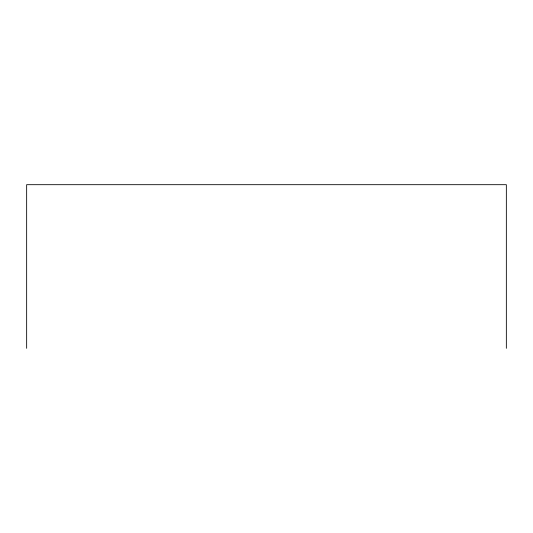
<?xml version="1.0" encoding="UTF-8"?>
<svg xmlns="http://www.w3.org/2000/svg" width="533" height="533" viewBox="0 0 533 533"><rect width="100%" height="100%" fill="white"/><g stroke="black" fill="none" stroke-linecap="round" stroke-linejoin="round"><path stroke-width="0.8" d="M506.35 348.315L506.35 184.684L26.65 184.684L26.65 348.315"/></g></svg>
